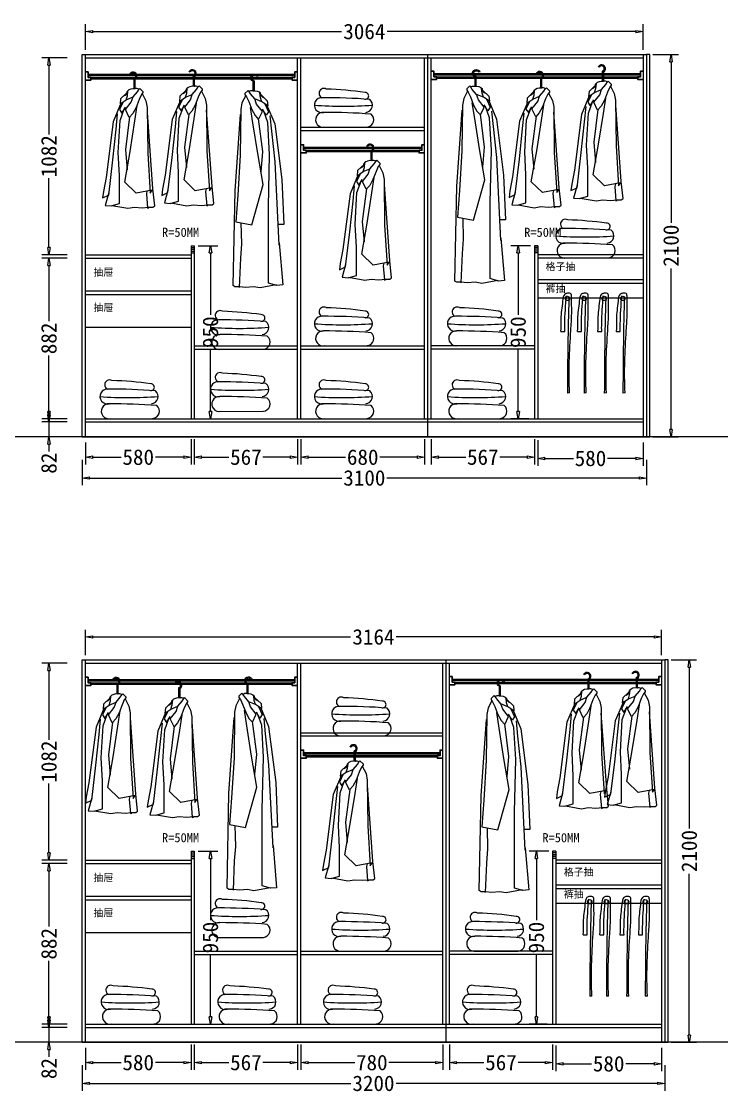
# Model space of a CAD drawing. Header units: millimetres. Extents: x 304407 to 361076, y -1262425 to -1203358.
# Drawn here: x 316622 to 320468, y -1262425 to -1256539 of the extents above; entities that cross this region are included whole.
import ezdxf

# ---------------------------------------------------------------- set-up
doc = ezdxf.new("R2010")
doc.units = ezdxf.units.MM
doc.header["$LTSCALE"] = 20
doc.layers.get('Defpoints').update_dxf_attribs({"color": 250})
for name, color, linetype in [('4', 1, 'Continuous'), ('6', 6, 'Continuous'), ('8', 8, 'Continuous'), ('LAYER10', 11, 'Continuous'), ('LAYER8', 11, 'Continuous'), ('图层3', 4, 'Continuous'), ('墙体', 40, 'Continuous')]:
    doc.layers.add(name, color=color, linetype=linetype)
doc.styles.get("Standard").update_dxf_attribs({"font": 'SimSun.ttf', "height": 85})
doc.styles.add('text', font='SimSun.ttf', dxfattribs={"height": 85})
doc.dimstyles.new('周文晶', dxfattribs={"dimtxt": 70, "dimasz": 40, "dimexe": 40, "dimexo": 30, "dimgap": 10, "dimtad": 0, "dimdec": 0, "dimtxsty": 'Standard', "dimblk": 'CLOSEDBLANK', "dimcen": 200, "dimclrd": 256, "dimclre": 256, "dimadec": 0, "dimazin": 0, "dimtfac": 1, "dimtdec": 0, "dimtmove": 0, "dimatfit": 3, "dimldrblk": 'CLOSEDBLANK', "dimfxl": 100, "dimfxlon": 1, "dimarcsym": 0})

# ---------------------------------------------------------------- blocks, each defined once
blk = doc.blocks.new('_ClosedBlank')
at = {"color": 0, "linetype": 'ByBlock', "lineweight": -2}
for p, q in [((-1, 0.17), (0, 0)), ((-1, 0.17), (-1, -0.17)), ((0, 0), (-1, -0.17))]:
    blk.add_line(p, q, dxfattribs=at)
blk = doc.blocks.new('*D2329')
at = {"lineweight": -2, "transparency": 16777216}
for p, q in [((316973.8, -1258850.1), (316973.8, -1258971.6)), ((317553.8, -1258831.6), (317553.8, -1258971.6)), ((317013.8, -1258931.6), (317169.7, -1258931.6)), ((317513.8, -1258931.6), (317357.8, -1258931.6))]:
    blk.add_line(p, q, dxfattribs=at)
at = {"layer": 'Defpoints', "color": 0, "transparency": 16777216}
for p in [(317553.8, -1258720.1), (316973.8, -1258820.1), (317553.8, -1258931.6)]:
    blk.add_point(p, dxfattribs=at)
at = {"lineweight": -2, "transparency": 16777216, "xscale": 40, "yscale": 40, "zscale": 40, "rotation": 180}
blk.add_blockref('_ClosedBlank', (316973.8, -1258931.6), dxfattribs=at)
at = {"lineweight": -2, "transparency": 16777216, "xscale": 40, "yscale": 40, "zscale": 40}
blk.add_blockref('_ClosedBlank', (317553.8, -1258931.6), dxfattribs=at)
at = {"color": 0, "transparency": 16777216, "insert": (317263.8, -1258931.6), "char_height": 85, "attachment_point": 5}
blk.add_mtext('580', dxfattribs=at)
blk = doc.blocks.new('*D2330')
at = {"lineweight": -2, "transparency": 16777216}
for p, q in [((318872.8, -1258831.6), (318872.8, -1258971.6)), ((319439.8, -1258831.6), (319439.8, -1258971.6)), ((318912.8, -1258931.6), (319062.7, -1258931.6)), ((319399.8, -1258931.6), (319249.8, -1258931.6))]:
    blk.add_line(p, q, dxfattribs=at)
at = {"layer": 'Defpoints', "color": 0, "transparency": 16777216}
for p in [(318872.8, -1258720.1), (319439.8, -1258720.1), (319439.8, -1258931.6)]:
    blk.add_point(p, dxfattribs=at)
at = {"lineweight": -2, "transparency": 16777216, "xscale": 40, "yscale": 40, "zscale": 40, "rotation": 180}
blk.add_blockref('_ClosedBlank', (318872.8, -1258931.6), dxfattribs=at)
at = {"lineweight": -2, "transparency": 16777216, "xscale": 40, "yscale": 40, "zscale": 40}
blk.add_blockref('_ClosedBlank', (319439.8, -1258931.6), dxfattribs=at)
at = {"color": 0, "transparency": 16777216, "insert": (319156.3, -1258931.6), "char_height": 85, "attachment_point": 5}
blk.add_mtext('567', dxfattribs=at)
blk = doc.blocks.new('*D2331')
at = {"lineweight": -2, "transparency": 16777216}
for p, q in [((316973.8, -1256694.7), (316973.8, -1256554.7)), ((320037.8, -1256694.7), (320037.8, -1256554.7)), ((317013.8, -1256594.7), (318380.5, -1256594.7)), ((319997.8, -1256594.7), (318631, -1256594.7))]:
    blk.add_line(p, q, dxfattribs=at)
at = {"layer": 'Defpoints', "color": 0, "transparency": 16777216}
for p in [(320037.8, -1256594.7), (316973.8, -1256738.1), (320037.8, -1256738.1)]:
    blk.add_point(p, dxfattribs=at)
at = {"lineweight": -2, "transparency": 16777216, "xscale": 40, "yscale": 40, "zscale": 40, "rotation": 180}
blk.add_blockref('_ClosedBlank', (316973.8, -1256594.7), dxfattribs=at)
at = {"lineweight": -2, "transparency": 16777216, "xscale": 40, "yscale": 40, "zscale": 40}
blk.add_blockref('_ClosedBlank', (320037.8, -1256594.7), dxfattribs=at)
at = {"color": 0, "transparency": 16777216, "insert": (318505.8, -1256594.7), "char_height": 85, "attachment_point": 5}
blk.add_mtext('3064', dxfattribs=at)
blk = doc.blocks.new('*D2332')
at = {"lineweight": -2, "transparency": 16777216}
for p, q in [((316955.8, -1258945.7), (316955.8, -1259085.7)), ((320055.8, -1258945.7), (320055.8, -1259085.7)), ((316995.8, -1259045.7), (318381.5, -1259045.7)), ((320015.8, -1259045.7), (318630, -1259045.7))]:
    blk.add_line(p, q, dxfattribs=at)
at = {"layer": 'Defpoints', "color": 0, "transparency": 16777216}
for p in [(316955.8, -1258820.1), (320055.8, -1258820.1), (320055.8, -1259045.7)]:
    blk.add_point(p, dxfattribs=at)
at = {"lineweight": -2, "transparency": 16777216, "xscale": 40, "yscale": 40, "zscale": 40, "rotation": 180}
blk.add_blockref('_ClosedBlank', (316955.8, -1259045.7), dxfattribs=at)
at = {"lineweight": -2, "transparency": 16777216, "xscale": 40, "yscale": 40, "zscale": 40}
blk.add_blockref('_ClosedBlank', (320055.8, -1259045.7), dxfattribs=at)
at = {"color": 0, "transparency": 16777216, "insert": (318505.8, -1259045.7), "char_height": 85, "attachment_point": 5}
blk.add_mtext('3100', dxfattribs=at)
blk = doc.blocks.new('*D2333')
at = {"lineweight": -2, "transparency": 16777216}
for p, q in [((320090.6, -1256720.1), (320230.6, -1256720.1)), ((320190.6, -1256760.1), (320190.6, -1257645.3)), ((320190.6, -1258780.1), (320190.6, -1257894.8)), ((320090.6, -1258820.1), (320230.6, -1258820.1))]:
    blk.add_line(p, q, dxfattribs=at)
at = {"layer": 'Defpoints', "color": 0, "transparency": 16777216}
for p in [(320055.8, -1256720.1), (320190.6, -1256720.1), (320055.8, -1258820.1)]:
    blk.add_point(p, dxfattribs=at)
at = {"lineweight": -2, "transparency": 16777216, "xscale": 40, "yscale": 40, "zscale": 40}
for p, rotation in [((320190.6, -1256720.1), 90), ((320190.6, -1258820.1), 270)]:
    blk.add_blockref('_ClosedBlank', p, dxfattribs=dict(at, rotation=rotation))
at = {"color": 0, "transparency": 16777216, "insert": (320190.6, -1257770.1), "char_height": 85, "attachment_point": 5, "rotation": 90}
blk.add_mtext('2100', dxfattribs=at)
blk = doc.blocks.new('*D2334')
at = {"lineweight": -2, "transparency": 16777216}
for p, q in [((319418.8, -1257770.1), (319310.8, -1257770.1)), ((319350.8, -1257810.1), (319350.8, -1258150.1)), ((319350.8, -1258680.1), (319350.8, -1258340.1)), ((319409.8, -1258720.1), (319310.8, -1258720.1))]:
    blk.add_line(p, q, dxfattribs=at)
at = {"layer": 'Defpoints', "color": 0, "transparency": 16777216}
for p in [(319448.8, -1257770.1), (319350.8, -1258720.1), (319439.8, -1258720.1)]:
    blk.add_point(p, dxfattribs=at)
at = {"lineweight": -2, "transparency": 16777216, "xscale": 40, "yscale": 40, "zscale": 40}
for p, rotation in [((319350.8, -1257770.1), 90), ((319350.8, -1258720.1), 270)]:
    blk.add_blockref('_ClosedBlank', p, dxfattribs=dict(at, rotation=rotation))
at = {"color": 0, "transparency": 16777216, "insert": (319350.8, -1258245.1), "char_height": 85, "attachment_point": 5, "rotation": 90}
blk.add_mtext('950', dxfattribs=at)
blk = doc.blocks.new('*D2335')
at = {"lineweight": -2, "transparency": 16777216}
for p, q in [((319457.8, -1258838.3), (319457.8, -1258978.3)), ((320037.8, -1258850.1), (320037.8, -1258978.3)), ((319497.8, -1258938.3), (319653.7, -1258938.3)), ((319997.8, -1258938.3), (319841.8, -1258938.3))]:
    blk.add_line(p, q, dxfattribs=at)
at = {"layer": 'Defpoints', "color": 0, "transparency": 16777216}
for p in [(319457.8, -1258720.1), (320037.8, -1258820.1), (320037.8, -1258938.3)]:
    blk.add_point(p, dxfattribs=at)
at = {"lineweight": -2, "transparency": 16777216, "xscale": 40, "yscale": 40, "zscale": 40, "rotation": 180}
blk.add_blockref('_ClosedBlank', (319457.8, -1258938.3), dxfattribs=at)
at = {"lineweight": -2, "transparency": 16777216, "xscale": 40, "yscale": 40, "zscale": 40}
blk.add_blockref('_ClosedBlank', (320037.8, -1258938.3), dxfattribs=at)
at = {"color": 0, "transparency": 16777216, "insert": (319747.8, -1258938.3), "char_height": 85, "attachment_point": 5}
blk.add_mtext('580', dxfattribs=at)
blk = doc.blocks.new('*D2336')
at = {"lineweight": -2, "transparency": 16777216}
for p, q in [((316773.5, -1258698.1), (316773.5, -1258658.1)), ((316873.5, -1258738.1), (316733.5, -1258738.1)), ((316773.5, -1258738.1), (316773.5, -1258820.1)), ((316873.5, -1258820.1), (316733.5, -1258820.1)), ((316773.5, -1258860.1), (316773.5, -1258900.1))]:
    blk.add_line(p, q, dxfattribs=at)
at = {"layer": 'Defpoints', "color": 0, "transparency": 16777216}
for p in [(316773.5, -1258738.1), (316973.8, -1258738.1), (316955.8, -1258820.1)]:
    blk.add_point(p, dxfattribs=at)
at = {"lineweight": -2, "transparency": 16777216, "xscale": 40, "yscale": 40, "zscale": 40}
for p, rotation in [((316773.5, -1258738.1), 270), ((316773.5, -1258820.1), 90)]:
    blk.add_blockref('_ClosedBlank', p, dxfattribs=dict(at, rotation=rotation))
at = {"color": 0, "transparency": 16777216, "insert": (316773.5, -1258964.2), "char_height": 85, "attachment_point": 5, "rotation": 90}
blk.add_mtext('82', dxfattribs=at)
blk = doc.blocks.new('*D2337')
at = {"lineweight": -2, "transparency": 16777216}
for p, q in [((316873.5, -1257838.1), (316733.5, -1257838.1)), ((316773.5, -1257878.1), (316773.5, -1258184.8)), ((316773.5, -1258680.1), (316773.5, -1258373.4)), ((316873.5, -1258720.1), (316733.5, -1258720.1))]:
    blk.add_line(p, q, dxfattribs=at)
at = {"layer": 'Defpoints', "color": 0, "transparency": 16777216}
for p in [(316773.5, -1257838.1), (316973.8, -1257838.1), (316973.8, -1258720.1)]:
    blk.add_point(p, dxfattribs=at)
at = {"lineweight": -2, "transparency": 16777216, "xscale": 40, "yscale": 40, "zscale": 40}
for p, rotation in [((316773.5, -1257838.1), 90), ((316773.5, -1258720.1), 270)]:
    blk.add_blockref('_ClosedBlank', p, dxfattribs=dict(at, rotation=rotation))
at = {"color": 0, "transparency": 16777216, "insert": (316773.5, -1258279.1), "char_height": 85, "attachment_point": 5, "rotation": 90}
blk.add_mtext('882', dxfattribs=at)
blk = doc.blocks.new('*D2338')
at = {"lineweight": -2, "transparency": 16777216}
for p, q in [((316873.5, -1256738.1), (316733.5, -1256738.1)), ((316773.5, -1256778.1), (316773.5, -1257158.8)), ((316773.5, -1257780.1), (316773.5, -1257399.4)), ((316873.5, -1257820.1), (316733.5, -1257820.1))]:
    blk.add_line(p, q, dxfattribs=at)
at = {"layer": 'Defpoints', "color": 0, "transparency": 16777216}
for p in [(316773.5, -1256738.1), (316973.8, -1256738.1), (316973.8, -1257820.1)]:
    blk.add_point(p, dxfattribs=at)
at = {"lineweight": -2, "transparency": 16777216, "xscale": 40, "yscale": 40, "zscale": 40}
for p, rotation in [((316773.5, -1256738.1), 90), ((316773.5, -1257820.1), 270)]:
    blk.add_blockref('_ClosedBlank', p, dxfattribs=dict(at, rotation=rotation))
at = {"color": 0, "transparency": 16777216, "insert": (316773.5, -1257279.1), "char_height": 85, "attachment_point": 5, "rotation": 90}
blk.add_mtext('1082', dxfattribs=at)
blk = doc.blocks.new('*D2339')
at = {"lineweight": -2, "transparency": 16777216}
for p, q in [((317571.8, -1258831.6), (317571.8, -1258971.6)), ((318138.8, -1258831.6), (318138.8, -1258971.6)), ((317611.8, -1258931.6), (317761.7, -1258931.6)), ((318098.8, -1258931.6), (317948.8, -1258931.6))]:
    blk.add_line(p, q, dxfattribs=at)
at = {"layer": 'Defpoints', "color": 0, "transparency": 16777216}
for p in [(317571.8, -1258720.1), (318138.8, -1258720.1), (318138.8, -1258931.6)]:
    blk.add_point(p, dxfattribs=at)
at = {"lineweight": -2, "transparency": 16777216, "xscale": 40, "yscale": 40, "zscale": 40, "rotation": 180}
blk.add_blockref('_ClosedBlank', (317571.8, -1258931.6), dxfattribs=at)
at = {"lineweight": -2, "transparency": 16777216, "xscale": 40, "yscale": 40, "zscale": 40}
blk.add_blockref('_ClosedBlank', (318138.8, -1258931.6), dxfattribs=at)
at = {"color": 0, "transparency": 16777216, "insert": (317855.3, -1258931.6), "char_height": 85, "attachment_point": 5}
blk.add_mtext('567', dxfattribs=at)
blk = doc.blocks.new('*D2340')
at = {"lineweight": -2, "transparency": 16777216}
for p, q in [((317592.8, -1257770.1), (317700.7, -1257770.1)), ((317660.7, -1257810.1), (317660.7, -1258150.1)), ((317660.7, -1258680.1), (317660.7, -1258340.1)), ((317601.8, -1258720.1), (317700.7, -1258720.1))]:
    blk.add_line(p, q, dxfattribs=at)
at = {"layer": 'Defpoints', "color": 0, "transparency": 16777216}
for p in [(317562.8, -1257770.1), (317571.8, -1258720.1), (317660.7, -1258720.1)]:
    blk.add_point(p, dxfattribs=at)
at = {"lineweight": -2, "transparency": 16777216, "xscale": 40, "yscale": 40, "zscale": 40}
for p, rotation in [((317660.7, -1257770.1), 90), ((317660.7, -1258720.1), 270)]:
    blk.add_blockref('_ClosedBlank', p, dxfattribs=dict(at, rotation=rotation))
at = {"color": 0, "transparency": 16777216, "insert": (317660.7, -1258245.1), "char_height": 85, "attachment_point": 5, "rotation": 90}
blk.add_mtext('950', dxfattribs=at)
blk = doc.blocks.new('*D2341')
at = {"lineweight": -2, "transparency": 16777216}
for p, q in [((318156.8, -1258831.6), (318156.8, -1258971.6)), ((318836.8, -1258831.6), (318836.8, -1258971.6)), ((318196.8, -1258931.6), (318402, -1258931.6)), ((318796.8, -1258931.6), (318591.5, -1258931.6))]:
    blk.add_line(p, q, dxfattribs=at)
at = {"layer": 'Defpoints', "color": 0, "transparency": 16777216}
for p in [(318156.8, -1258720.1), (318836.8, -1258720.1), (318836.8, -1258931.6)]:
    blk.add_point(p, dxfattribs=at)
at = {"lineweight": -2, "transparency": 16777216, "xscale": 40, "yscale": 40, "zscale": 40, "rotation": 180}
blk.add_blockref('_ClosedBlank', (318156.8, -1258931.6), dxfattribs=at)
at = {"lineweight": -2, "transparency": 16777216, "xscale": 40, "yscale": 40, "zscale": 40}
blk.add_blockref('_ClosedBlank', (318836.8, -1258931.6), dxfattribs=at)
at = {"color": 0, "transparency": 16777216, "insert": (318496.8, -1258931.6), "char_height": 85, "attachment_point": 5}
blk.add_mtext('680', dxfattribs=at)
blk = doc.blocks.new('*D2447')
at = {"lineweight": -2, "transparency": 16777216}
for p, q in [((317553.8, -1262155.5), (317553.8, -1262295.5)), ((316973.8, -1262173.9), (316973.8, -1262295.5)), ((317013.8, -1262255.5), (317169.7, -1262255.5)), ((317513.8, -1262255.5), (317357.8, -1262255.5))]:
    blk.add_line(p, q, dxfattribs=at)
at = {"layer": 'Defpoints', "color": 0, "transparency": 16777216}
for p in [(317553.8, -1262043.9), (316973.8, -1262143.9), (317553.8, -1262255.5)]:
    blk.add_point(p, dxfattribs=at)
at = {"lineweight": -2, "transparency": 16777216, "xscale": 40, "yscale": 40, "zscale": 40, "rotation": 180}
blk.add_blockref('_ClosedBlank', (316973.8, -1262255.5), dxfattribs=at)
at = {"lineweight": -2, "transparency": 16777216, "xscale": 40, "yscale": 40, "zscale": 40}
blk.add_blockref('_ClosedBlank', (317553.8, -1262255.5), dxfattribs=at)
at = {"color": 0, "transparency": 16777216, "insert": (317263.8, -1262255.5), "char_height": 85, "attachment_point": 5}
blk.add_mtext('580', dxfattribs=at)
blk = doc.blocks.new('*D2448')
at = {"lineweight": -2, "transparency": 16777216}
for p, q in [((318972.8, -1262155.5), (318972.8, -1262295.5)), ((319539.8, -1262155.5), (319539.8, -1262295.5)), ((319012.8, -1262255.5), (319162.7, -1262255.5)), ((319499.8, -1262255.5), (319349.8, -1262255.5))]:
    blk.add_line(p, q, dxfattribs=at)
at = {"layer": 'Defpoints', "color": 0, "transparency": 16777216}
for p in [(318972.8, -1262043.9), (319539.8, -1262043.9), (319539.8, -1262255.5)]:
    blk.add_point(p, dxfattribs=at)
at = {"lineweight": -2, "transparency": 16777216, "xscale": 40, "yscale": 40, "zscale": 40, "rotation": 180}
blk.add_blockref('_ClosedBlank', (318972.8, -1262255.5), dxfattribs=at)
at = {"lineweight": -2, "transparency": 16777216, "xscale": 40, "yscale": 40, "zscale": 40}
blk.add_blockref('_ClosedBlank', (319539.8, -1262255.5), dxfattribs=at)
at = {"color": 0, "transparency": 16777216, "insert": (319256.3, -1262255.5), "char_height": 85, "attachment_point": 5}
blk.add_mtext('567', dxfattribs=at)
blk = doc.blocks.new('*D2449')
at = {"lineweight": -2, "transparency": 16777216}
for p, q in [((316973.8, -1260018.5), (316973.8, -1259878.5)), ((317013.8, -1259918.5), (318430.5, -1259918.5)), ((320097.8, -1259918.5), (318681, -1259918.5)), ((320137.8, -1260018.5), (320137.8, -1259878.5))]:
    blk.add_line(p, q, dxfattribs=at)
at = {"layer": 'Defpoints', "color": 0, "transparency": 16777216}
for p in [(320137.8, -1259918.5), (316973.8, -1260061.9), (320137.8, -1260061.9)]:
    blk.add_point(p, dxfattribs=at)
at = {"lineweight": -2, "transparency": 16777216, "xscale": 40, "yscale": 40, "zscale": 40, "rotation": 180}
blk.add_blockref('_ClosedBlank', (316973.8, -1259918.5), dxfattribs=at)
at = {"lineweight": -2, "transparency": 16777216, "xscale": 40, "yscale": 40, "zscale": 40}
blk.add_blockref('_ClosedBlank', (320137.8, -1259918.5), dxfattribs=at)
at = {"color": 0, "transparency": 16777216, "insert": (318555.8, -1259918.5), "char_height": 85, "attachment_point": 5}
blk.add_mtext('3164', dxfattribs=at)
blk = doc.blocks.new('*D2450')
at = {"lineweight": -2, "transparency": 16777216}
for p, q in [((316955.8, -1262269.6), (316955.8, -1262409.6)), ((320155.8, -1262269.6), (320155.8, -1262409.6)), ((316995.8, -1262369.6), (318431.5, -1262369.6)), ((320115.8, -1262369.6), (318680, -1262369.6))]:
    blk.add_line(p, q, dxfattribs=at)
at = {"layer": 'Defpoints', "color": 0, "transparency": 16777216}
for p in [(316955.8, -1262143.9), (320155.8, -1262143.9), (320155.8, -1262369.6)]:
    blk.add_point(p, dxfattribs=at)
at = {"lineweight": -2, "transparency": 16777216, "xscale": 40, "yscale": 40, "zscale": 40, "rotation": 180}
blk.add_blockref('_ClosedBlank', (316955.8, -1262369.6), dxfattribs=at)
at = {"lineweight": -2, "transparency": 16777216, "xscale": 40, "yscale": 40, "zscale": 40}
blk.add_blockref('_ClosedBlank', (320155.8, -1262369.6), dxfattribs=at)
at = {"color": 0, "transparency": 16777216, "insert": (318555.8, -1262369.6), "char_height": 85, "attachment_point": 5}
blk.add_mtext('3200', dxfattribs=at)
blk = doc.blocks.new('*D2451')
at = {"lineweight": -2, "transparency": 16777216}
for p, q in [((320190.6, -1260043.9), (320330.6, -1260043.9)), ((320290.6, -1260083.9), (320290.6, -1260969.2)), ((320290.6, -1262103.9), (320290.6, -1261218.7)), ((320190.6, -1262143.9), (320330.6, -1262143.9))]:
    blk.add_line(p, q, dxfattribs=at)
at = {"layer": 'Defpoints', "color": 0, "transparency": 16777216}
for p in [(320155.8, -1260043.9), (320290.6, -1260043.9), (320155.8, -1262143.9)]:
    blk.add_point(p, dxfattribs=at)
at = {"lineweight": -2, "transparency": 16777216, "xscale": 40, "yscale": 40, "zscale": 40}
for p, rotation in [((320290.6, -1260043.9), 90), ((320290.6, -1262143.9), 270)]:
    blk.add_blockref('_ClosedBlank', p, dxfattribs=dict(at, rotation=rotation))
at = {"color": 0, "transparency": 16777216, "insert": (320290.6, -1261093.9), "char_height": 85, "attachment_point": 5, "rotation": 90}
blk.add_mtext('2100', dxfattribs=at)
blk = doc.blocks.new('*D2452')
at = {"lineweight": -2, "transparency": 16777216}
for p, q in [((319518.8, -1261093.9), (319410.8, -1261093.9)), ((319450.8, -1261133.9), (319450.8, -1261473.9)), ((319450.8, -1262003.9), (319450.8, -1261663.9)), ((319509.8, -1262043.9), (319410.8, -1262043.9))]:
    blk.add_line(p, q, dxfattribs=at)
at = {"layer": 'Defpoints', "color": 0, "transparency": 16777216}
for p in [(319548.8, -1261093.9), (319450.8, -1262043.9), (319539.8, -1262043.9)]:
    blk.add_point(p, dxfattribs=at)
at = {"lineweight": -2, "transparency": 16777216, "xscale": 40, "yscale": 40, "zscale": 40}
for p, rotation in [((319450.8, -1261093.9), 90), ((319450.8, -1262043.9), 270)]:
    blk.add_blockref('_ClosedBlank', p, dxfattribs=dict(at, rotation=rotation))
at = {"color": 0, "transparency": 16777216, "insert": (319450.8, -1261568.9), "char_height": 85, "attachment_point": 5, "rotation": 90}
blk.add_mtext('950', dxfattribs=at)
blk = doc.blocks.new('*D2453')
at = {"lineweight": -2, "transparency": 16777216}
for p, q in [((319557.8, -1262162.1), (319557.8, -1262302.1)), ((320137.8, -1262173.9), (320137.8, -1262302.1)), ((319597.8, -1262262.1), (319753.7, -1262262.1)), ((320097.8, -1262262.1), (319941.8, -1262262.1))]:
    blk.add_line(p, q, dxfattribs=at)
at = {"layer": 'Defpoints', "color": 0, "transparency": 16777216}
for p in [(319557.8, -1262043.9), (320137.8, -1262143.9), (320137.8, -1262262.1)]:
    blk.add_point(p, dxfattribs=at)
at = {"lineweight": -2, "transparency": 16777216, "xscale": 40, "yscale": 40, "zscale": 40, "rotation": 180}
blk.add_blockref('_ClosedBlank', (319557.8, -1262262.1), dxfattribs=at)
at = {"lineweight": -2, "transparency": 16777216, "xscale": 40, "yscale": 40, "zscale": 40}
blk.add_blockref('_ClosedBlank', (320137.8, -1262262.1), dxfattribs=at)
at = {"color": 0, "transparency": 16777216, "insert": (319847.8, -1262262.1), "char_height": 85, "attachment_point": 5}
blk.add_mtext('580', dxfattribs=at)
blk = doc.blocks.new('*D2454')
at = {"lineweight": -2, "transparency": 16777216}
for p, q in [((316773.5, -1262021.9), (316773.5, -1261981.9)), ((316873.5, -1262061.9), (316733.5, -1262061.9)), ((316773.5, -1262061.9), (316773.5, -1262143.9)), ((316873.5, -1262143.9), (316733.5, -1262143.9)), ((316773.5, -1262183.9), (316773.5, -1262223.9))]:
    blk.add_line(p, q, dxfattribs=at)
at = {"layer": 'Defpoints', "color": 0, "transparency": 16777216}
for p in [(316773.5, -1262061.9), (316973.8, -1262061.9), (316955.8, -1262143.9)]:
    blk.add_point(p, dxfattribs=at)
at = {"lineweight": -2, "transparency": 16777216, "xscale": 40, "yscale": 40, "zscale": 40}
for p, rotation in [((316773.5, -1262061.9), 270), ((316773.5, -1262143.9), 90)]:
    blk.add_blockref('_ClosedBlank', p, dxfattribs=dict(at, rotation=rotation))
at = {"color": 0, "transparency": 16777216, "insert": (316773.5, -1262288), "char_height": 85, "attachment_point": 5, "rotation": 90}
blk.add_mtext('82', dxfattribs=at)
blk = doc.blocks.new('*D2455')
at = {"lineweight": -2, "transparency": 16777216}
for p, q in [((316873.5, -1261161.9), (316733.5, -1261161.9)), ((316773.5, -1261201.9), (316773.5, -1261508.6)), ((316773.5, -1262003.9), (316773.5, -1261697.2)), ((316873.5, -1262043.9), (316733.5, -1262043.9))]:
    blk.add_line(p, q, dxfattribs=at)
at = {"layer": 'Defpoints', "color": 0, "transparency": 16777216}
for p in [(316773.5, -1261161.9), (316973.8, -1261161.9), (316973.8, -1262043.9)]:
    blk.add_point(p, dxfattribs=at)
at = {"lineweight": -2, "transparency": 16777216, "xscale": 40, "yscale": 40, "zscale": 40}
for p, rotation in [((316773.5, -1261161.9), 90), ((316773.5, -1262043.9), 270)]:
    blk.add_blockref('_ClosedBlank', p, dxfattribs=dict(at, rotation=rotation))
at = {"color": 0, "transparency": 16777216, "insert": (316773.5, -1261602.9), "char_height": 85, "attachment_point": 5, "rotation": 90}
blk.add_mtext('882', dxfattribs=at)
blk = doc.blocks.new('*D2456')
at = {"lineweight": -2, "transparency": 16777216}
for p, q in [((316873.5, -1260061.9), (316733.5, -1260061.9)), ((316773.5, -1260101.9), (316773.5, -1260482.7)), ((316773.5, -1261103.9), (316773.5, -1260723.2)), ((316873.5, -1261143.9), (316733.5, -1261143.9))]:
    blk.add_line(p, q, dxfattribs=at)
at = {"layer": 'Defpoints', "color": 0, "transparency": 16777216}
for p in [(316773.5, -1260061.9), (316973.8, -1260061.9), (316973.8, -1261143.9)]:
    blk.add_point(p, dxfattribs=at)
at = {"lineweight": -2, "transparency": 16777216, "xscale": 40, "yscale": 40, "zscale": 40}
for p, rotation in [((316773.5, -1260061.9), 90), ((316773.5, -1261143.9), 270)]:
    blk.add_blockref('_ClosedBlank', p, dxfattribs=dict(at, rotation=rotation))
at = {"color": 0, "transparency": 16777216, "insert": (316773.5, -1260602.9), "char_height": 85, "attachment_point": 5, "rotation": 90}
blk.add_mtext('1082', dxfattribs=at)
blk = doc.blocks.new('*D2457')
at = {"lineweight": -2, "transparency": 16777216}
for p, q in [((317571.8, -1262155.5), (317571.8, -1262295.5)), ((318138.8, -1262155.5), (318138.8, -1262295.5)), ((317611.8, -1262255.5), (317761.7, -1262255.5)), ((318098.8, -1262255.5), (317948.8, -1262255.5))]:
    blk.add_line(p, q, dxfattribs=at)
at = {"layer": 'Defpoints', "color": 0, "transparency": 16777216}
for p in [(317571.8, -1262043.9), (318138.8, -1262043.9), (318138.8, -1262255.5)]:
    blk.add_point(p, dxfattribs=at)
at = {"lineweight": -2, "transparency": 16777216, "xscale": 40, "yscale": 40, "zscale": 40, "rotation": 180}
blk.add_blockref('_ClosedBlank', (317571.8, -1262255.5), dxfattribs=at)
at = {"lineweight": -2, "transparency": 16777216, "xscale": 40, "yscale": 40, "zscale": 40}
blk.add_blockref('_ClosedBlank', (318138.8, -1262255.5), dxfattribs=at)
at = {"color": 0, "transparency": 16777216, "insert": (317855.3, -1262255.5), "char_height": 85, "attachment_point": 5}
blk.add_mtext('567', dxfattribs=at)
blk = doc.blocks.new('*D2458')
at = {"lineweight": -2, "transparency": 16777216}
for p, q in [((317592.8, -1261093.9), (317700.7, -1261093.9)), ((317660.7, -1261133.9), (317660.7, -1261473.9)), ((317660.7, -1262003.9), (317660.7, -1261663.9)), ((317601.8, -1262043.9), (317700.7, -1262043.9))]:
    blk.add_line(p, q, dxfattribs=at)
at = {"layer": 'Defpoints', "color": 0, "transparency": 16777216}
for p in [(317562.8, -1261093.9), (317571.8, -1262043.9), (317660.7, -1262043.9)]:
    blk.add_point(p, dxfattribs=at)
at = {"lineweight": -2, "transparency": 16777216, "xscale": 40, "yscale": 40, "zscale": 40}
for p, rotation in [((317660.7, -1261093.9), 90), ((317660.7, -1262043.9), 270)]:
    blk.add_blockref('_ClosedBlank', p, dxfattribs=dict(at, rotation=rotation))
at = {"color": 0, "transparency": 16777216, "insert": (317660.7, -1261568.9), "char_height": 85, "attachment_point": 5, "rotation": 90}
blk.add_mtext('950', dxfattribs=at)
blk = doc.blocks.new('*D2459')
at = {"lineweight": -2, "transparency": 16777216}
for p, q in [((318156.8, -1262155.5), (318156.8, -1262295.5)), ((318936.8, -1262155.5), (318936.8, -1262295.5)), ((318196.8, -1262255.5), (318452.9, -1262255.5)), ((318896.8, -1262255.5), (318640.6, -1262255.5))]:
    blk.add_line(p, q, dxfattribs=at)
at = {"layer": 'Defpoints', "color": 0, "transparency": 16777216}
for p in [(318156.8, -1262043.9), (318936.8, -1262043.9), (318936.8, -1262255.5)]:
    blk.add_point(p, dxfattribs=at)
at = {"lineweight": -2, "transparency": 16777216, "xscale": 40, "yscale": 40, "zscale": 40, "rotation": 180}
blk.add_blockref('_ClosedBlank', (318156.8, -1262255.5), dxfattribs=at)
at = {"lineweight": -2, "transparency": 16777216, "xscale": 40, "yscale": 40, "zscale": 40}
blk.add_blockref('_ClosedBlank', (318936.8, -1262255.5), dxfattribs=at)
at = {"color": 0, "transparency": 16777216, "insert": (318546.8, -1262255.5), "char_height": 85, "attachment_point": 5}
blk.add_mtext('780', dxfattribs=at)
blk = doc.blocks.new('A$C1C5764E0')
at = {"layer": '8'}
for p, q in [((172.3, 708.4), (172.3, 657.4)), ((178.3, 708.4), (178.3, 657.4)), ((191.5, 639.3), (201.2, 654.6)), ((201.2, 654.6), (205.3, 658.7)), ((205.3, 658.7), (222, 642.1)), ((99.9, 601.9), (97.1, 574.2)), ((97.1, 574.2), (130.4, 596.4)), ((135.3, 635.3), (99.9, 601.9)), ((130.4, 596.4), (137.4, 618.5)), ((130.4, 596.4), (167.9, 611.6)), ((137.4, 618.5), (140.1, 644.9)), ((158.2, 582.5), (167.9, 611.6)), ((167.9, 611.6), (191.5, 639.3)), ((201.2, 597.8), (184.5, 553.4)), ((213.6, 624.1), (201.2, 597.8)), ((222, 635.2), (213.6, 624.1)), ((217.8, 629.6), (238.6, 589.4)), ((222, 642.1), (222, 635.2)), ((238.6, 589.4), (245.5, 553.4)), ((103, 580.9), (58.4, 475.1)), ((113.7, 585.2), (93.2, 541.7)), ((93.2, 541.7), (106.3, 522.1)), ((96.5, 482.8), (119.4, 544.9)), ((106.3, 522.1), (125.9, 554.7)), ((126.3, 542.3), (158.2, 582.5)), ((147.1, 499.3), (126.3, 542.3)), ((184.5, 553.4), (166.5, 520.1)), ((178.3, 479.5), (191.3, 564.6)), ((245.5, 553.4), (248.3, 302.5)), ((58.4, 475.1), (19.5, 168.8)), ((75, 435), (83.4, 518.8)), ((86.6, 306.3), (96.5, 482.8)), ((148.8, 502.4), (125.9, 322.6)), ((166.5, 520.1), (147.1, 499.3)), ((152.1, 312.8), (178.3, 479.5)), ((276.4, 106.8), (247, 525.3)), ((57, 265.8), (75, 435)), ((93.2, 180.9), (86.6, 306.3)), ((122.6, 142.8), (152.1, 312.8)), ((125.9, 322.6), (135.7, 211.4)), ((248.3, 302.5), (262.2, 83.5)), ((34.3, 73.1), (57, 265.8)), ((93.2, 26.2), (93.2, 180.9)), ((19.5, 168.8), (4.8, 92.7)), ((184.8, 82.8), (122.6, 142.8)), ((4.8, 92.7), (0, 56.7)), ((0, 56.7), (34.3, 73.1)), ((34.3, 86.2), (14.7, 16.3)), ((273.1, 99.1), (184.8, 82.8)), ((244.2, 93.8), (240.9, 79.6)), ((240.9, 79.6), (247.4, 1.1)), ((262.2, 83.5), (273.1, 99.1)), ((286.7, 13.1), (276.4, 106.8)), ((14.7, 16.3), (47.4, 13.1)), ((47.4, 13.1), (93.2, 26.2)), ((50.7, 16.3), (139, 0)), ((139, 0), (175, 6.5)), ((175, 6.5), (217.5, 3.3)), ((217.5, 3.3), (253.5, 6.5)), ((247.4, 1.1), (254, 3.3)), ((253.5, 6.5), (276.9, 6.5)), ((276.9, 6.5), (286.7, 13.1))]:
    blk.add_line(p, q, dxfattribs=at)
for centre, radius, start, end in [((168.9, 727.1), 20.9, 296.63379, 159.52854), ((168.9, 727.1), 14.9, 296.63379, 150.61748), ((175.9, 709.9), 3.91, 94.6712, 201.96259), ((168.9, 613.1), 43.9, 77.69929, 138.59655), ((186.2, 639.8), 18, 42.48003, 116.33917), ((110.9, 641.2), 25.1, 286.26362, 2.02477)]:
    blk.add_arc(centre, radius, start, end, dxfattribs=at)
blk = doc.blocks.new('A$C4F477F88')
at = {"layer": 'LAYER10'}
blk.add_blockref('A$C1C5764E0', (0, 0), dxfattribs=at)
blk = doc.blocks.new('A$C5E603B19')
at = {"layer": 'LAYER8'}
blk.add_blockref('A$C4F477F88', (0, 0), dxfattribs=at)
blk = doc.blocks.new('A$C1B0A679D')
at = {"layer": '图层3'}
blk.add_blockref('A$C5E603B19', (0, 0), dxfattribs=at)
blk = doc.blocks.new('A$C52EB379C')
at = {"layer": '8'}
for p, q in [((163.3, 1134.6), (163.3, 1083.5)), ((169.3, 1134.6), (169.3, 1083.5)), ((126.4, 1061.5), (91, 1028.1)), ((128.4, 1044.7), (131.2, 1071)), ((159, 1037.8), (182.5, 1065.5)), ((182.5, 1065.5), (192.3, 1080.7)), ((192.3, 1080.7), (196.4, 1084.9)), ((196.4, 1084.9), (213.1, 1068.3)), ((213.1, 1061.3), (204.7, 1050.2)), ((213.1, 1068.3), (213.1, 1061.3)), ((94.1, 1007.1), (49.5, 901.3)), ((104.8, 1011.4), (84.3, 967.8)), ((91, 1028.1), (88.2, 1000.3)), ((88.2, 1000.3), (121.5, 1022.5)), ((117.4, 968.5), (149.3, 1008.7)), ((121.5, 1022.5), (128.4, 1044.7)), ((121.5, 1022.5), (159, 1037.8)), ((149.3, 1008.7), (159, 1037.8)), ((192.3, 1023.9), (175.6, 979.5)), ((204.7, 1050.2), (192.3, 1023.9)), ((208.9, 1055.8), (229.7, 1015.6)), ((229.7, 1015.6), (236.6, 979.5)), ((66.1, 861.1), (74.5, 944.9)), ((84.3, 967.8), (97.4, 948.2)), ((87.6, 909), (110.5, 971.1)), ((97.4, 948.2), (117, 980.9)), ((138.2, 925.5), (117.4, 968.5)), ((157.6, 946.3), (138.2, 925.5)), ((175.6, 979.5), (157.6, 946.3)), ((169.3, 905.7), (182.4, 990.7)), ((236.6, 979.5), (239.4, 728.7)), ((267.5, 533), (238.1, 951.5)), ((49.5, 901.3), (10.6, 595)), ((77.7, 732.4), (87.6, 909)), ((139.9, 928.6), (117, 748.8)), ((143.2, 738.9), (169.3, 905.7)), ((48.1, 692), (66.1, 861.1)), ((84.3, 444.7), (77.7, 732.4)), ((113.7, 568.9), (143.2, 738.9)), ((117, 748.8), (126.8, 637.6)), ((239.4, 728.7), (253.3, 509.7)), ((25.4, 235.4), (48.1, 692)), ((10.6, 595), (0, 349)), ((175.9, 346.6), (113.7, 568.9)), ((277.8, 13.1), (267.5, 533)), ((253.3, 509.7), (264.2, 362.9)), ((84.3, 26.2), (84.3, 444.7)), ((264.2, 362.9), (175.9, 346.6)), ((235.3, 357.6), (232, 242)), ((0, 349), (31, 349)), ((25.4, 248.5), (5.8, 16.3)), ((232, 242), (238.5, 163.5)), ((238.5, 163.5), (245.1, 3.3)), ((5.8, 16.3), (38.5, 13.1)), ((38.5, 13.1), (84.3, 26.2)), ((41.7, 16.3), (130.1, 0)), ((130.1, 0), (166.1, 6.5)), ((166.1, 6.5), (208.6, 3.3)), ((208.6, 3.3), (244.6, 6.5)), ((244.6, 6.5), (268, 6.5)), ((268, 6.5), (277.8, 13.1))]:
    blk.add_line(p, q, dxfattribs=at)
for centre, radius, start, end in [((160, 1153.2), 20.9, 296.63379, 159.52854), ((160, 1153.2), 14.9, 296.63379, 150.61748), ((167, 1136), 3.91, 94.6712, 201.96259), ((102, 1067.4), 25.1, 286.26362, 2.02477), ((160, 1039.2), 43.9, 77.69929, 138.59655), ((177.3, 1066), 18, 42.48003, 116.33917)]:
    blk.add_arc(centre, radius, start, end, dxfattribs=at)
blk = doc.blocks.new('A$C05785CA5')
at = {"layer": 'LAYER10'}
blk.add_blockref('A$C52EB379C', (0, 0), dxfattribs=at)
blk = doc.blocks.new('A$C100967EE')
at = {"layer": 'LAYER10'}
blk.add_blockref('A$C05785CA5', (0, 0), dxfattribs=at)
blk = doc.blocks.new('A$C65D30603')
at = {"layer": 'LAYER8'}
blk.add_blockref('A$C100967EE', (0, 0), dxfattribs=at)
blk = doc.blocks.new('A$C50CE712E')
at = {"layer": '图层3'}
blk.add_blockref('A$C65D30603', (0, 0), dxfattribs=at)
blk = doc.blocks.new('A$C11F00F61')
at = {"color": 8}
blk.add_line((48.2, 0), (290.3, 1.2), dxfattribs=at)
at = {"layer": '墙体', "color": 8}
for centre, radius, start, end in [((52.6, 186.6), 26.7, 59.80213, 244.0801), ((9.8, -1698.7), 1909.1, 81.89814, 88.31115), ((280.3, 173), 18.4, 260.15505, 94.41573), ((41, 121.6), 41, 86.08337, 284.09881), ((159.2, 2329.1), 2213.2, 265.87556, 274.15905), ((53.8, -3125.6), 3288.1, 85.62439, 90.17553), ((279.7, 121.7), 40, 274.94064, 51.31651), ((48.2, 41), 41, 86.08337, 284.09881), ((61, -3206.2), 3288.1, 85.62439, 90.17553), ((286.9, 41.1), 40, 274.94064, 51.31651)]:
    blk.add_arc(centre, radius, start, end, dxfattribs=at)
blk = doc.blocks.new('A$C3B9601DC')
at = {"layer": '4', "color": 8}
blk.add_line((62, 1.5), (47.4, 0), dxfattribs=at)
for points, knots in [([(62, 1.5), (55.4, 144.3), (62.8, 324.3), (78.7, 548.8), (75.2, 622.1), (75.7, 684.6), (46.8, 686.9), (17.9, 676.1), (12.7, 599.8), (-1.5, 524.3), (4.4, 450.4), (0, 421.8)], [0, 0, 0, 0, 428.516837, 544.203019, 664.137455, 677.621305, 701.749401, 722.125787, 770.743064, 895.133582, 980.731534, 980.731534, 980.731534, 980.731534]), ([(37.8, 667.5), (32.8, 603.2), (26.4, 521.3), (26.8, 439.3), (26.9, 421.8)], [0, 0, 0, 0, 193.394932, 246.046188, 246.046188, 246.046188, 246.046188])]:
    blk.add_open_spline(points, degree=3, knots=knots, dxfattribs=at)
blk.add_spline([(57.6, 658.7), (53.2, 497.8), (47.4, 0)], degree=3, dxfattribs=at)
blk.add_open_spline([(1.4, 421.8), (10.7, 421.8), (19.9, 421.8), (29.2, 421.8)], degree=3, dxfattribs=at)
at = {"layer": '6', "color": 8}
blk.add_circle((47.2, 648.9), 15, dxfattribs=at)
blk = doc.blocks.new('edr334343')
at = {"layer": '6', "color": 8, "xscale": 0.7999999999301508, "yscale": 0.7999999999301508, "zscale": 0.7999999999301508}
for p in [(311012.9, -1202094.7), (311104.2, -1202094.7), (311215.5, -1202094.7), (311317.6, -1202094.7)]:
    blk.add_blockref('A$C3B9601DC', p, dxfattribs=at)

msp = doc.modelspace()

# ---------------------------------------------------------------- linework, layer by layer
for p, q in [((316955.8, -1258820.1), (316955.8, -1256720.1)), ((316955.8, -1256720.1), (320055.8, -1256720.1)), ((316973.8, -1258820.1), (316973.8, -1256720.1)), ((316973.8, -1256738.1), (320037.8, -1256738.1)), ((318138.8, -1258720.1), (318138.8, -1256738.1)), ((318156.8, -1258720.1), (318156.8, -1256738.1)), ((318836.8, -1258720.1), (318836.8, -1256738.1)), ((318854.8, -1258820.1), (318854.8, -1256720.1)), ((318872.8, -1258720.1), (318872.8, -1256738.1)), ((320037.8, -1256720.1), (320037.8, -1258820.1)), ((320055.8, -1256720.1), (320055.8, -1258820.1)), ((320073.8, -1256720.1), (320055.8, -1256720.1)), ((320073.8, -1258820.1), (320073.8, -1256720.1)), ((318156.8, -1257120.1), (318836.8, -1257120.1)), ((318156.8, -1257138.1), (318836.8, -1257138.1)), ((317553.8, -1257770.1), (317553.8, -1258720.1)), ((317553.8, -1257770.1), (317571.8, -1257770.1)), ((317553.8, -1257780.1), (317571.8, -1257780.1)), ((317553.8, -1257790.1), (317571.8, -1257790.1)), ((317553.8, -1257800.1), (317571.8, -1257800.1)), ((317571.8, -1257770.1), (317571.8, -1258720.1)), ((319439.8, -1257770.1), (319439.8, -1258720.1)), ((319457.8, -1257770.1), (319439.8, -1257770.1)), ((319457.8, -1257780.1), (319439.8, -1257780.1)), ((319457.8, -1257790.1), (319439.8, -1257790.1)), ((319457.8, -1257800.1), (319439.8, -1257800.1)), ((319457.8, -1257770.1), (319457.8, -1258720.1)), ((316973.8, -1257820.1), (317553.8, -1257820.1)), ((316973.8, -1257838.1), (317553.8, -1257838.1)), ((317553.8, -1257810.1), (317571.8, -1257810.1)), ((319457.8, -1257810.1), (319439.8, -1257810.1)), ((320037.8, -1257820.1), (319457.8, -1257820.1)), ((320037.8, -1257838.1), (319457.8, -1257838.1)), ((320037.8, -1257958.1), (319457.8, -1257958.1)), ((320037.8, -1257978.1), (319457.8, -1257978.1)), ((316973.8, -1258018.1), (317553.8, -1258018.1)), ((316973.8, -1258038.1), (317553.8, -1258038.1)), ((320037.8, -1258058.1), (319457.8, -1258058.1)), ((316973.8, -1258218.1), (317553.8, -1258218.1)), ((317571.8, -1258320.1), (318138.8, -1258320.1)), ((317571.8, -1258338.1), (318138.8, -1258338.1)), ((318156.8, -1258320.1), (318836.8, -1258320.1)), ((318156.8, -1258338.1), (318836.8, -1258338.1)), ((319439.8, -1258320.1), (318872.8, -1258320.1)), ((319439.8, -1258338.1), (318872.8, -1258338.1)), ((316973.8, -1258720.1), (320037.8, -1258720.1)), ((316973.8, -1258738.1), (320037.8, -1258738.1)), ((316955.8, -1258820.1), (320055.8, -1258820.1)), ((320055.8, -1258820.1), (320073.8, -1258820.1)), ((316955.8, -1262143.9), (316955.8, -1260043.9)), ((316955.8, -1260043.9), (320155.8, -1260043.9)), ((316973.8, -1262143.9), (316973.8, -1260043.9)), ((318954.8, -1262143.9), (318954.8, -1260043.9)), ((320137.8, -1260043.9), (320137.8, -1262143.9)), ((320155.8, -1260043.9), (320155.8, -1262143.9)), ((320173.8, -1260043.9), (320155.8, -1260043.9)), ((320173.8, -1262143.9), (320173.8, -1260043.9)), ((316973.8, -1260061.9), (320137.8, -1260061.9)), ((318138.8, -1262043.9), (318138.8, -1260061.9)), ((318156.8, -1262043.9), (318156.8, -1260061.9)), ((318936.8, -1262043.9), (318936.8, -1260061.9)), ((318972.8, -1262043.9), (318972.8, -1260061.9)), ((318156.8, -1260443.9), (318936.8, -1260443.9)), ((318156.8, -1260461.9), (318936.8, -1260461.9)), ((317553.8, -1261093.9), (317553.8, -1262043.9)), ((317553.8, -1261093.9), (317571.8, -1261093.9)), ((317553.8, -1261103.9), (317571.8, -1261103.9)), ((317571.8, -1261093.9), (317571.8, -1262043.9)), ((319539.8, -1261093.9), (319539.8, -1262043.9)), ((319557.8, -1261093.9), (319539.8, -1261093.9)), ((319557.8, -1261103.9), (319539.8, -1261103.9)), ((319557.8, -1261093.9), (319557.8, -1262043.9)), ((316973.8, -1261143.9), (317553.8, -1261143.9)), ((316973.8, -1261161.9), (317553.8, -1261161.9)), ((317553.8, -1261113.9), (317571.8, -1261113.9)), ((317553.8, -1261123.9), (317571.8, -1261123.9)), ((317553.8, -1261133.9), (317571.8, -1261133.9)), ((319557.8, -1261113.9), (319539.8, -1261113.9)), ((319557.8, -1261123.9), (319539.8, -1261123.9)), ((319557.8, -1261133.9), (319539.8, -1261133.9)), ((320137.8, -1261143.9), (319557.8, -1261143.9)), ((320137.8, -1261161.9), (319557.8, -1261161.9)), ((320137.8, -1261281.9), (319557.8, -1261281.9)), ((320137.8, -1261301.9), (319557.8, -1261301.9)), ((316973.8, -1261341.9), (317553.8, -1261341.9)), ((316973.8, -1261361.9), (317553.8, -1261361.9)), ((320137.8, -1261381.9), (319557.8, -1261381.9)), ((316973.8, -1261541.9), (317553.8, -1261541.9)), ((317571.8, -1261643.9), (318138.8, -1261643.9)), ((317571.8, -1261661.9), (318138.8, -1261661.9)), ((318156.8, -1261643.9), (318936.8, -1261643.9)), ((318156.8, -1261661.9), (318936.8, -1261661.9)), ((319539.8, -1261643.9), (318972.8, -1261643.9)), ((319539.8, -1261661.9), (318972.8, -1261661.9)), ((316973.8, -1262043.9), (320137.8, -1262043.9)), ((316973.8, -1262061.9), (320137.8, -1262061.9)), ((316955.8, -1262143.9), (320155.8, -1262143.9)), ((320155.8, -1262143.9), (320173.8, -1262143.9))]:
    msp.add_line(p, q)
at = {"color": 8}
for p, q in [((361075.9, -1258820.1), (304407.4, -1258820.1)), ((361075.9, -1258820.1), (304407.4, -1258820.1)), ((361075.9, -1262143.9), (304407.4, -1262143.9))]:
    msp.add_line(p, q, dxfattribs=at)
at = {"lineweight": 30}
for points in [[(316973.8, -1256815.8), (316988.8, -1256815.8), (316988.8, -1256845.8), (317003.8, -1256845.8), (317003.8, -1256860.8), (316973.8, -1256860.8)], [(318123.8, -1256830.8), (316988.8, -1256830.8)], [(318123.8, -1256835.4), (316988.8, -1256835.4)], [(318108.8, -1256847.9), (317003.8, -1256847.9)], [(318108.8, -1256853.3), (317003.8, -1256853.3)], [(318138.8, -1256815.8), (318123.8, -1256815.8), (318123.8, -1256845.8), (318108.8, -1256845.8), (318108.8, -1256860.8), (318138.8, -1256860.8)], [(318872.8, -1256812.4), (318887.8, -1256812.4), (318887.8, -1256842.4), (318902.8, -1256842.4), (318902.8, -1256857.4), (318872.8, -1256857.4)], [(320022.8, -1256827.4), (318887.8, -1256827.4)], [(320022.8, -1256832), (318887.8, -1256832)], [(320007.8, -1256844.5), (318902.8, -1256844.5)], [(320007.8, -1256849.9), (318902.8, -1256849.9)], [(320037.8, -1256812.4), (320022.8, -1256812.4), (320022.8, -1256842.4), (320007.8, -1256842.4), (320007.8, -1256857.4), (320037.8, -1256857.4)], [(318156.8, -1257215.8), (318171.8, -1257215.8), (318171.8, -1257245.8), (318186.8, -1257245.8), (318186.8, -1257260.8), (318156.8, -1257260.8)], [(318836.8, -1257215.8), (318821.8, -1257215.8), (318821.8, -1257245.8), (318806.8, -1257245.8), (318806.8, -1257260.8), (318836.8, -1257260.8)], [(318821.8, -1257230.8), (318171.8, -1257230.8)], [(318821.8, -1257235.4), (318171.8, -1257235.4)], [(318806.8, -1257247.9), (318186.8, -1257247.9)], [(318806.8, -1257253.3), (318186.8, -1257253.3)], [(316973.8, -1260139.7), (316988.8, -1260139.7), (316988.8, -1260169.7), (317003.8, -1260169.7), (317003.8, -1260184.7), (316973.8, -1260184.7)], [(318123.8, -1260154.7), (316988.8, -1260154.7)], [(318123.8, -1260159.2), (316988.8, -1260159.2)], [(318138.8, -1260139.7), (318123.8, -1260139.7), (318123.8, -1260169.7), (318108.8, -1260169.7), (318108.8, -1260184.7), (318138.8, -1260184.7)], [(318972.8, -1260136.2), (318987.8, -1260136.2), (318987.8, -1260166.2), (319002.8, -1260166.2), (319002.8, -1260181.2), (318972.8, -1260181.2)], [(320122.8, -1260151.2), (318987.8, -1260151.2)], [(320122.8, -1260155.8), (318987.8, -1260155.8)], [(320137.8, -1260136.2), (320122.8, -1260136.2), (320122.8, -1260166.2), (320107.8, -1260166.2), (320107.8, -1260181.2), (320137.8, -1260181.2)], [(318108.8, -1260171.7), (317003.8, -1260171.7)], [(318108.8, -1260177.2), (317003.8, -1260177.2)], [(320107.8, -1260168.3), (319002.8, -1260168.3)], [(320107.8, -1260173.7), (319002.8, -1260173.7)], [(318156.8, -1260539.7), (318171.8, -1260539.7), (318171.8, -1260569.7), (318186.8, -1260569.7), (318186.8, -1260584.7), (318156.8, -1260584.7)], [(318921.8, -1260554.7), (318171.8, -1260554.7)], [(318921.8, -1260559.2), (318171.8, -1260559.2)], [(318906.8, -1260571.7), (318186.8, -1260571.7)], [(318936.8, -1260539.7), (318921.8, -1260539.7), (318921.8, -1260569.7), (318906.8, -1260569.7), (318906.8, -1260584.7), (318936.8, -1260584.7)], [(318906.8, -1260577.2), (318186.8, -1260577.2)]]:
    msp.add_lwpolyline(points, dxfattribs=at)

# ---------------------------------------------------------------- block references
for name, p in [('A$C1B0A679D', (317392.6, -1257551.9)), ('A$C1B0A679D', (319640.2, -1257524.7)), ('A$C1B0A679D', (317067.4, -1257565)), ('A$C1B0A679D', (319300.3, -1257561.6)), ('A$C11F00F61', (318230.9, -1257120.1)), ('A$C1B0A679D', (318368.6, -1257960)), ('A$C11F00F61', (319557, -1257838.1)), ('edr334343', (8570.5, -56484.4)), ('A$C11F00F61', (317660.7, -1258340.1)), ('A$C11F00F61', (318230.9, -1258320.1)), ('A$C11F00F61', (318962.3, -1258320.1)), ('A$C11F00F61', (317053.6, -1258720.1)), ('A$C11F00F61', (317660.7, -1258680.1)), ('A$C11F00F61', (318230.9, -1258720.1)), ('A$C11F00F61', (318962.3, -1258720.1)), ('A$C1B0A679D', (316973.8, -1260888.5)), ('A$C1B0A679D', (317313.2, -1260910.4)), ('A$C1B0A679D', (319560.4, -1260861.4)), ('A$C1B0A679D', (319825.6, -1260854.9)), ('A$C11F00F61', (318326.3, -1260461.9)), ('A$C1B0A679D', (318276.4, -1261257.7)), ('A$C11F00F61', (317660.7, -1261568.9)), ('edr334343', (8693.1, -59796.7)), ('A$C11F00F61', (318326.3, -1261643.9)), ('A$C11F00F61', (319061.1, -1261643.9)), ('A$C11F00F61', (317059.9, -1262043.9)), ('A$C11F00F61', (317700.7, -1262043.9)), ('A$C11F00F61', (318280.4, -1262043.9)), ('A$C11F00F61', (319044.7, -1262043.9))]:
    msp.add_blockref(name, p)
at = {"xscale": -1}
for p in [(319281.2, -1257977.3), (318063.3, -1258002.2), (318029.5, -1261311.6), (319415.1, -1261324)]:
    msp.add_blockref('A$C50CE712E', p, dxfattribs=at)

# ---------------------------------------------------------------- texts
at = {"attachment_point": 1, "style": 'text'}
for s, insert, char_height, width in [('R=50MM', (317394.3, -1257671.6), 50, 419.038), ('R=50MM', (319383.6, -1257671.6), 50, 419.038), ('格子抽', (319501.4, -1257865.2), 40, 305.609), ('抽屉', (317018, -1257895.8), 40, 305.609), ('裤抽', (319501.4, -1257986.4), 40, 305.609), ('抽屉', (317018, -1258089.1), 40, 305.609), ('R=50MM', (317394.3, -1260995.4), 50, 419.038), ('R=50MM', (319483.6, -1260995.4), 50, 419.038), ('抽屉', (317018, -1261219.6), 40, 305.609), ('格子抽', (319601.4, -1261189.1), 40, 305.609), ('裤抽', (319601.4, -1261310.3), 40, 305.609), ('抽屉', (317018, -1261412.9), 40, 305.609)]:
    msp.add_mtext(s, dxfattribs=dict(at, insert=insert, char_height=char_height, width=width))

# ---------------------------------------------------------------- dimensions: what is measured, and where the dimension line sits
for base, p1, p2, picture, middle in [((320037.8, -1256594.7), (316973.8, -1256738.1), (320037.8, -1256738.1), '*D2331', (318505.8, -1256594.7)), ((317553.8, -1258931.6), (316973.8, -1258820.1), (317553.8, -1258720.1), '*D2329', (317263.8, -1258931.6)), ((318138.8, -1258931.6), (317571.8, -1258720.1), (318138.8, -1258720.1), '*D2339', (317855.3, -1258931.6)), ((318836.8, -1258931.6), (318156.8, -1258720.1), (318836.8, -1258720.1), '*D2341', (318496.8, -1258931.6)), ((319439.8, -1258931.6), (318872.8, -1258720.1), (319439.8, -1258720.1), '*D2330', (319156.3, -1258931.6)), ((320037.8, -1258938.3), (319457.8, -1258720.1), (320037.8, -1258820.1), '*D2335', (319747.8, -1258938.3)), ((320055.8, -1259045.7), (316955.8, -1258820.1), (320055.8, -1258820.1), '*D2332', (318505.8, -1259045.7)), ((320137.8, -1259918.5), (316973.8, -1260061.9), (320137.8, -1260061.9), '*D2449', (318555.8, -1259918.5)), ((317553.8, -1262255.5), (316973.8, -1262143.9), (317553.8, -1262043.9), '*D2447', (317263.8, -1262255.5)), ((318138.8, -1262255.5), (317571.8, -1262043.9), (318138.8, -1262043.9), '*D2457', (317855.3, -1262255.5)), ((318936.8, -1262255.5), (318156.8, -1262043.9), (318936.8, -1262043.9), '*D2459', (318546.8, -1262255.5)), ((319539.8, -1262255.5), (318972.8, -1262043.9), (319539.8, -1262043.9), '*D2448', (319256.3, -1262255.5)), ((320137.8, -1262262.1), (319557.8, -1262043.9), (320137.8, -1262143.9), '*D2453', (319847.8, -1262262.1)), ((320155.8, -1262369.6), (316955.8, -1262143.9), (320155.8, -1262143.9), '*D2450', (318555.8, -1262369.6))]:
    dim = msp.add_linear_dim(base=base, p1=p1, p2=p2, dimstyle='周文晶')
    dim.commit()
    dim.dimension.update_dxf_attribs({"geometry": picture, "text_midpoint": middle})
for base, p1, p2, angle, picture, middle in [((316773.5, -1256738.1), (316973.8, -1257820.1), (316973.8, -1256738.1), 270, '*D2338', (316773.5, -1257279.1)), ((320190.6, -1256720.1), (320055.8, -1258820.1), (320055.8, -1256720.1), 90, '*D2333', (320190.6, -1257770.1)), ((317660.7, -1258720.1), (317562.8, -1257770.1), (317571.8, -1258720.1), 90, '*D2340', (317660.7, -1258245.1)), ((319350.8, -1258720.1), (319448.8, -1257770.1), (319439.8, -1258720.1), 90, '*D2334', (319350.8, -1258245.1)), ((316773.5, -1257838.1), (316973.8, -1258720.1), (316973.8, -1257838.1), 270, '*D2337', (316773.5, -1258279.1)), ((320290.6, -1260043.9), (320155.8, -1262143.9), (320155.8, -1260043.9), 90, '*D2451', (320290.6, -1261093.9)), ((316773.5, -1260061.9), (316973.8, -1261143.9), (316973.8, -1260061.9), 270, '*D2456', (316773.5, -1260602.9)), ((317660.7, -1262043.9), (317562.8, -1261093.9), (317571.8, -1262043.9), 90, '*D2458', (317660.7, -1261568.9)), ((319450.8, -1262043.9), (319548.8, -1261093.9), (319539.8, -1262043.9), 90, '*D2452', (319450.8, -1261568.9)), ((316773.5, -1261161.9), (316973.8, -1262043.9), (316973.8, -1261161.9), 270, '*D2455', (316773.5, -1261602.9))]:
    dim = msp.add_linear_dim(base=base, p1=p1, p2=p2, angle=angle, dimstyle='周文晶')
    dim.commit()
    dim.dimension.update_dxf_attribs({"geometry": picture, "text_midpoint": middle})
for base, p1, p2, picture, middle in [((316773.5, -1258738.1), (316955.8, -1258820.1), (316973.8, -1258738.1), '*D2336', (316773.5, -1258964.2)), ((316773.5, -1262061.9), (316955.8, -1262143.9), (316973.8, -1262061.9), '*D2454', (316773.5, -1262288))]:
    dim = msp.add_linear_dim(base=base, p1=p1, p2=p2, angle=270, dimstyle='周文晶')
    dim.commit()
    dim.dimension.update_dxf_attribs({"geometry": picture, "text_midpoint": middle, "dimtype": 128})

doc.saveas('drawing.dxf')
